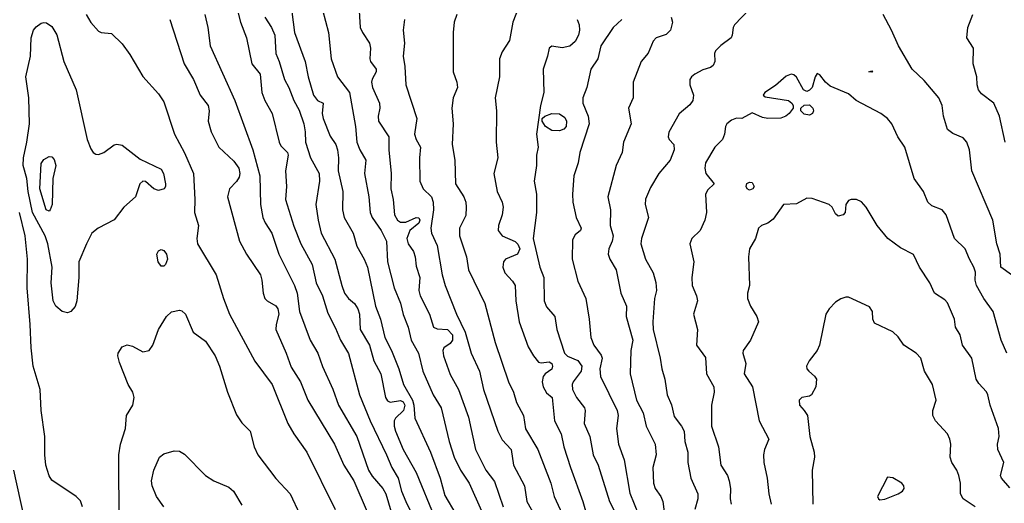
# Model space of a CAD drawing. Header units: inches. Extents: x 3311818 to 3313075, y 1372003 to 1372737.
# Drawn here: x 3312822.7 to 3312966.8, y 1372258.4 to 1372329.1 of the extents above; entities that cross this region are included whole.
import ezdxf

# ---------------------------------------------------------------- set-up
doc = ezdxf.new("R2010")
doc.units = ezdxf.units.IN
doc.header["$MEASUREMENT"] = 0

msp = doc.modelspace()

# ---------------------------------------------------------------- linework, layer by layer
for points, elevation in [([(3312865.69, 1372335.63), (3312867.88, 1372327.25), (3312868.25, 1372323.43), (3312869.2, 1372320.77), (3312870.98, 1372318.48), (3312871.82, 1372313.52), (3312872.04, 1372311.24), (3312872.45, 1372310.09), (3312873.35, 1372308.57), (3312873.17, 1372306.66), (3312873.77, 1372303.23), (3312873.97, 1372300.95), (3312874.28, 1372300.18), (3312875.57, 1372298.28), (3312876.35, 1372296.75), (3312876.5, 1372293.71), (3312877.48, 1372289.89), (3312878.44, 1372287.67), (3312878.82, 1372286), (3312879.55, 1372284.18), (3312879.98, 1372282.27), (3312881.04, 1372280.37), (3312881.71, 1372277.7), (3312883.18, 1372274.27), (3312884.39, 1372272.36), (3312885.54, 1372267.41), (3312886.28, 1372265.12), (3312887.19, 1372263.21), (3312888.45, 1372261.31), (3312890.26, 1372257.26)], 4485), ([(3312862.32, 1372331.82), (3312862.91, 1372327.25), (3312864.46, 1372323.05), (3312864.91, 1372320.77), (3312865.68, 1372318.1), (3312866.25, 1372317.34), (3312867.12, 1372316.95), (3312866.96, 1372315.43), (3312867.09, 1372314.67), (3312868.15, 1372312.09), (3312868.95, 1372310.86), (3312869.22, 1372310.09), (3312869.37, 1372308.95), (3312869.29, 1372307.04), (3312869.99, 1372304), (3312869.95, 1372301.33), (3312870.17, 1372300.18), (3312871.47, 1372297.9), (3312872.02, 1372295.99), (3312873.11, 1372294.13), (3312873.58, 1372292.94), (3312874.74, 1372287.23), (3312875.49, 1372285.32), (3312876.12, 1372282.65), (3312877.12, 1372280.75), (3312878.2, 1372278.08), (3312878.86, 1372275.79), (3312880.17, 1372273.5), (3312880.36, 1372272.74), (3312880.51, 1372270.84), (3312882.8, 1372265.88), (3312884.24, 1372262.07), (3312884.92, 1372259.54), (3312888.11, 1372254.07)], 4486), ([(3312872.34, 1372331.22), (3312872.51, 1372328.01), (3312872.85, 1372327.25), (3312873.9, 1372325.72), (3312874.03, 1372324.96), (3312873.91, 1372323.43), (3312874.03, 1372323.05), (3312874.88, 1372321.91), (3312874.87, 1372321.53), (3312874.25, 1372320.43), (3312874.17, 1372320), (3312874.31, 1372319.24), (3312875.34, 1372316.95), (3312875.38, 1372316.19), (3312875.13, 1372315.05), (3312875.21, 1372314.29), (3312876.72, 1372312), (3312876.73, 1372310.09), (3312877.05, 1372306.66), (3312876.99, 1372304.38), (3312877.34, 1372302.85), (3312877.56, 1372300.57), (3312878, 1372299.8), (3312878.44, 1372299.54), (3312879.21, 1372299.53), (3312880.73, 1372300.2), (3312881.11, 1372300.13), (3312881.24, 1372299.8), (3312881.11, 1372299.36), (3312879.8, 1372298.28), (3312879.37, 1372297.14), (3312879.56, 1372296.37), (3312880.32, 1372295.23), (3312880.58, 1372294.47), (3312880.73, 1372293.1), (3312881.26, 1372291.42), (3312881.12, 1372289.51), (3312881.29, 1372288.75), (3312882.65, 1372286.08), (3312883.26, 1372284.18), (3312883.78, 1372283.89), (3312885.3, 1372283.8), (3312886.02, 1372283.03), (3312886.05, 1372282.27), (3312885.68, 1372281.79), (3312884.78, 1372281.13), (3312884.63, 1372280.75), (3312884.71, 1372279.98), (3312885.68, 1372277.24), (3312886.93, 1372275.03), (3312888.35, 1372270.99), (3312889.38, 1372266.26), (3312890.9, 1372263.21), (3312892.16, 1372261.59), (3312893.44, 1372257.88)], 4484), ([(3312896.19, 1372332.2), (3312894.86, 1372328.77), (3312894.38, 1372326.1), (3312893.31, 1372324.46), (3312892.93, 1372323.43), (3312892.92, 1372320.77), (3312892.29, 1372317.72), (3312892.48, 1372315.81), (3312892.43, 1372311.24), (3312892.65, 1372308.95), (3312892.1, 1372306.66), (3312892.57, 1372304), (3312893.29, 1372302.47), (3312893.46, 1372301.71), (3312893.32, 1372300.57), (3312892.78, 1372299.04), (3312892.74, 1372298.28), (3312893.31, 1372297.51), (3312895.21, 1372296.7), (3312895.59, 1372296.32), (3312895.87, 1372295.61), (3312895.53, 1372294.85), (3312893.79, 1372294.09), (3312893.52, 1372293.71), (3312893.38, 1372292.94), (3312893.69, 1372292.13), (3312894.83, 1372290.88), (3312895.21, 1372290.27), (3312895.32, 1372287.99), (3312895.8, 1372284.94), (3312897.12, 1372281.27), (3312897.88, 1372279.97), (3312898.64, 1372279.03), (3312899.02, 1372278.93), (3312900.17, 1372279.09), (3312900.55, 1372278.84), (3312900.67, 1372278.46), (3312900.55, 1372277.99), (3312899.59, 1372277.32), (3312899.3, 1372276.94), (3312899.17, 1372276.17), (3312899.32, 1372275.41), (3312899.79, 1372274.55), (3312900.6, 1372273.89), (3312900.96, 1372270.46), (3312901.96, 1372268.55), (3312902.35, 1372266.64), (3312903.28, 1372263.6), (3312905.13, 1372258.64), (3312906, 1372255.59)], 4481), ([(3312832.43, 1372329.91), (3312833.09, 1372328.73), (3312834.23, 1372327.46), (3312834.61, 1372327.25), (3312836.14, 1372327.14), (3312837.66, 1372325.59), (3312838.8, 1372324.05), (3312840.71, 1372320.85), (3312843, 1372318.31), (3312843.76, 1372317.11), (3312845.35, 1372312.38), (3312846.81, 1372309.67), (3312848.13, 1372306.66), (3312848.34, 1372302.85), (3312848.29, 1372300.95), (3312848.84, 1372299.04), (3312848.6, 1372297.14), (3312848.73, 1372296.37), (3312851.46, 1372291.8), (3312852.51, 1372288.37), (3312853.38, 1372286.08), (3312857.1, 1372279.2), (3312859.64, 1372275.79), (3312861.92, 1372270.07), (3312862.82, 1372268.53), (3312864.69, 1372265.88), (3312868.87, 1372257.5)], 4491), ([(3312849.77, 1372329.91), (3312850.2, 1372328.01), (3312850.56, 1372325.34), (3312854.17, 1372317.34), (3312856.82, 1372310.09), (3312857.85, 1372306.28), (3312857.91, 1372302.09), (3312858.29, 1372300.18), (3312858.6, 1372299.42), (3312859.6, 1372297.9), (3312860.6, 1372294.85), (3312862.93, 1372290.27), (3312863.28, 1372289.13), (3312863.65, 1372286.46), (3312865.22, 1372282.27), (3312866.31, 1372280.37), (3312867.01, 1372278.42), (3312868.53, 1372275.1), (3312869.33, 1372272.74), (3312872.03, 1372268.17), (3312873.73, 1372263.21), (3312874.25, 1372262.36), (3312875.82, 1372260.55), (3312876.28, 1372259.78), (3312877.07, 1372257.12)], 4489), ([(3312854.5, 1372330.68), (3312855.01, 1372328.77), (3312855.86, 1372326.48), (3312856.67, 1372322.67), (3312857.89, 1372321.15), (3312858.14, 1372318.48), (3312858.55, 1372317.34), (3312859.65, 1372315.43), (3312860.64, 1372311.24), (3312860.91, 1372310.68), (3312861.87, 1372309.71), (3312861.98, 1372309.33), (3312861.59, 1372307.04), (3312861.73, 1372304.76), (3312861.61, 1372302.85), (3312862.82, 1372298.94), (3312863.84, 1372296.37), (3312865.51, 1372293.32), (3312866.09, 1372290.66), (3312866.99, 1372288.75), (3312867.77, 1372286.19), (3312868.91, 1372284.02), (3312869.63, 1372282.27), (3312870.82, 1372280.29), (3312872.44, 1372274.27), (3312873.97, 1372270.46), (3312876.38, 1372265.5), (3312877.14, 1372263.6), (3312878.08, 1372262.07), (3312878.56, 1372260.17), (3312879.18, 1372258.64), (3312881.11, 1372254.82)], 4488), ([(3312858.54, 1372329.53), (3312859.54, 1372328.01), (3312860.03, 1372326.86), (3312860.19, 1372324.2), (3312860.68, 1372323.05), (3312861.45, 1372320.38), (3312862.08, 1372319.24), (3312862.79, 1372317.34), (3312863.58, 1372315.93), (3312864.27, 1372313.91), (3312864.49, 1372312.76), (3312864.52, 1372311.24), (3312865.25, 1372308.95), (3312866.54, 1372306.66), (3312866.57, 1372305.52), (3312866.02, 1372302.09), (3312866.35, 1372299.8), (3312866.82, 1372297.9), (3312868.82, 1372294.09), (3312869.81, 1372290.27), (3312870.24, 1372289.13), (3312870.82, 1372288.37), (3312871.67, 1372287.61), (3312872.18, 1372286.84), (3312872.4, 1372286.08), (3312872.53, 1372283.8), (3312873.87, 1372281.51), (3312874.53, 1372279.22), (3312875.52, 1372277.32), (3312876.22, 1372273.89), (3312876.54, 1372273.37), (3312876.92, 1372273.17), (3312878.44, 1372273.41), (3312878.82, 1372273.21), (3312879.05, 1372272.74), (3312878.84, 1372271.98), (3312877.69, 1372270.84), (3312877.51, 1372270.46), (3312877.49, 1372269.69), (3312877.68, 1372268.93), (3312878.82, 1372266.24), (3312880.73, 1372262.91), (3312883.39, 1372256.35)], 4487), ([(3312886.66, 1372329.91), (3312886.3, 1372328.77), (3312886.13, 1372327.25), (3312886.15, 1372321.53), (3312886.68, 1372320), (3312886.78, 1372319.24), (3312886.15, 1372317.72), (3312885.92, 1372316.19), (3312886.14, 1372313.91), (3312885.99, 1372310.86), (3312886.35, 1372308.57), (3312886.45, 1372305.14), (3312887.67, 1372303.23), (3312887.96, 1372302.47), (3312888.05, 1372301.71), (3312887.97, 1372300.5), (3312887.06, 1372298.66), (3312887.08, 1372297.52), (3312888.1, 1372294.47), (3312888.37, 1372292.56), (3312890.77, 1372287.61), (3312892.27, 1372281.89), (3312894.25, 1372276.17), (3312894.98, 1372274.65), (3312895.39, 1372273.12), (3312896.44, 1372271.22), (3312896.74, 1372269.26), (3312898.52, 1372266.26), (3312900.43, 1372261.31), (3312900.92, 1372259.4), (3312902.07, 1372256.83)], 4482), ([(3312918.03, 1372329.53), (3312918.21, 1372328.77), (3312917.96, 1372327.63), (3312917.32, 1372326.98), (3312915.86, 1372326.48), (3312915.41, 1372326.01), (3312914.65, 1372324.25), (3312913.64, 1372323.05), (3312912.5, 1372320), (3312912.49, 1372317.72), (3312911.78, 1372316.19), (3312912.19, 1372313.91), (3312911.06, 1372311.24), (3312910.85, 1372309.71), (3312910, 1372307.81), (3312908.78, 1372303.23), (3312909.18, 1372301.33), (3312909.11, 1372299.04), (3312909.54, 1372297.52), (3312909.42, 1372296.75), (3312908.9, 1372295.61), (3312908.82, 1372294.85), (3312909.07, 1372294.09), (3312909.99, 1372292.56), (3312910.67, 1372289.13), (3312911.5, 1372287.23), (3312911.47, 1372285.7), (3312912.45, 1372282.27), (3312912.15, 1372280.75), (3312912.04, 1372277.32), (3312912.95, 1372273.5), (3312913.95, 1372271.6), (3312914.4, 1372269.69), (3312915.7, 1372267.03), (3312915.82, 1372265.5), (3312915.34, 1372263.6), (3312915.46, 1372261.31), (3312915.7, 1372260.55), (3312916.52, 1372259.4), (3312916.82, 1372258.64), (3312917.23, 1372255.59)], 4478), ([(3312929.48, 1372330.68), (3312927.3, 1372328.39), (3312927.1, 1372328.01), (3312926.98, 1372326.86), (3312926.81, 1372326.48), (3312925.32, 1372325.39), (3312924.54, 1372324.58), (3312924.36, 1372324.2), (3312924.42, 1372323.05), (3312924.18, 1372322.42), (3312923.8, 1372322.14), (3312922.65, 1372321.83), (3312921.51, 1372321.17), (3312921, 1372320.77), (3312920.79, 1372320.38), (3312920.79, 1372319.62), (3312921.29, 1372318.1), (3312921.2, 1372317.34), (3312920.75, 1372316.68), (3312919.22, 1372315.39), (3312917.7, 1372312.68), (3312917.59, 1372312), (3312917.73, 1372311.62), (3312918.45, 1372310.86), (3312918.49, 1372310.09), (3312917.9, 1372308.57), (3312916.23, 1372306.66), (3312915.03, 1372304.59), (3312914.27, 1372302.9), (3312914.21, 1372302.09), (3312914.7, 1372300.18), (3312913.7, 1372297.14), (3312913.62, 1372296.37), (3312914.26, 1372294.09), (3312915.41, 1372292.11), (3312915.79, 1372290.7), (3312915.87, 1372289.51), (3312915.62, 1372288.37), (3312915.33, 1372284.94), (3312915.42, 1372283.8), (3312916.44, 1372279.6), (3312916.67, 1372278.08), (3312917.13, 1372276.55), (3312917.46, 1372274.27), (3312918.08, 1372272.79), (3312918.46, 1372271.11), (3312919.57, 1372269.69), (3312919.92, 1372268.93), (3312920.05, 1372267.41), (3312920.47, 1372265.88), (3312920.49, 1372264.36), (3312920.93, 1372262.07), (3312921.93, 1372259.78), (3312921.93, 1372259.02), (3312921.52, 1372257.5)], 4477), ([(3312967.84, 1372291.8), (3312966.28, 1372292.94), (3312966.18, 1372294.85), (3312965.7, 1372296.37), (3312965.13, 1372299.8), (3312962.03, 1372307.04), (3312961.7, 1372310.09), (3312961.29, 1372311.24), (3312960.77, 1372311.85), (3312959.24, 1372312.47), (3312958.48, 1372313.1), (3312957.92, 1372315.05), (3312957.68, 1372316.57), (3312957.2, 1372317.72), (3312955.05, 1372320.25), (3312953.31, 1372321.91), (3312951.3, 1372325.34), (3312950.3, 1372327.63), (3312949.07, 1372329.91)], 4477), ([(3312966.92, 1372311.24), (3312966.08, 1372315.05), (3312965.26, 1372316.95), (3312963.44, 1372318.28), (3312963.02, 1372318.86), (3312962.82, 1372319.62), (3312962.79, 1372320.77), (3312962.26, 1372322.67), (3312962.31, 1372324.96), (3312961.33, 1372326.48), (3312961.44, 1372328.01), (3312962.17, 1372329.91)], 4478), ([(3312830.17, 1372286.46), (3312829.66, 1372286.27), (3312828.9, 1372286.44), (3312827.98, 1372287.23), (3312827.59, 1372287.99), (3312827.27, 1372290.66), (3312827.42, 1372292.94), (3312826.79, 1372296.37), (3312826.39, 1372297.52), (3312824.57, 1372300.95), (3312823.94, 1372304), (3312823.74, 1372305.9), (3312823.21, 1372307.81), (3312823.24, 1372308.95), (3312823.75, 1372311.24), (3312824.12, 1372313.91), (3312824.02, 1372317.72), (3312823.6, 1372320.77), (3312824.28, 1372323.81), (3312824.35, 1372326.48), (3312824.7, 1372327.61), (3312825.08, 1372328.11), (3312825.85, 1372328.63), (3312826.23, 1372328.72), (3312826.61, 1372328.67), (3312827.37, 1372328.14), (3312828.13, 1372326.93), (3312829.14, 1372323.05), (3312830.94, 1372318.86), (3312832.54, 1372311.62), (3312833.09, 1372310.23), (3312833.45, 1372309.71), (3312833.85, 1372309.46), (3312834.23, 1372309.43), (3312834.99, 1372309.72), (3312836.52, 1372310.82), (3312836.9, 1372310.95), (3312837.66, 1372310.77), (3312840.33, 1372308.74), (3312843.38, 1372307.28), (3312843.75, 1372306.66), (3312844.02, 1372305.14), (3312844.02, 1372304.76), (3312843.81, 1372304.38), (3312843, 1372304.16), (3312842.31, 1372304.38), (3312841.09, 1372305.46), (3312840.71, 1372305.52), (3312840.27, 1372305.14), (3312839.62, 1372303.23), (3312837.93, 1372301.71), (3312836.52, 1372299.87), (3312834.15, 1372298.66), (3312833.26, 1372297.9), (3312832.45, 1372296.37), (3312831.34, 1372293.71), (3312831.34, 1372291.42), (3312831.04, 1372287.99), (3312830.8, 1372287.2), (3312830.17, 1372286.46)], 4492), ([(3312844.65, 1372329.15), (3312846.78, 1372322.67), (3312848.14, 1372320.38), (3312849.1, 1372318.1), (3312850.26, 1372316.57), (3312850.4, 1372315.81), (3312850.25, 1372314.29), (3312850.71, 1372312.76), (3312851.85, 1372310.48), (3312854.05, 1372308.44), (3312854.75, 1372307.43), (3312854.91, 1372306.66), (3312854.81, 1372306.11), (3312854.43, 1372305.46), (3312853.39, 1372304.38), (3312853.12, 1372303.23), (3312854.88, 1372296.75), (3312855.88, 1372294.85), (3312857.94, 1372291.8), (3312858.14, 1372291.04), (3312858.3, 1372289.13), (3312858.54, 1372288.37), (3312858.92, 1372287.99), (3312860.15, 1372287.3), (3312860.45, 1372286.84), (3312860.59, 1372286.08), (3312860.2, 1372284.56), (3312860.18, 1372283.8), (3312861.7, 1372280.37), (3312862.44, 1372278.31), (3312863.78, 1372276.17), (3312864.86, 1372273.5), (3312868.75, 1372267.03), (3312870.11, 1372263.98), (3312871.61, 1372261.69), (3312873.53, 1372257.12)], 4490), ([(3312879.01, 1372329.15), (3312878.79, 1372327.63), (3312879.03, 1372325.72), (3312878.8, 1372323.81), (3312879.05, 1372322.29), (3312879.19, 1372319.62), (3312880.79, 1372314.67), (3312880.47, 1372312.38), (3312880.69, 1372311.62), (3312881.34, 1372310.48), (3312881.19, 1372308.95), (3312881.24, 1372305.52), (3312881.76, 1372304.38), (3312882.97, 1372303.23), (3312883.22, 1372302.47), (3312883.25, 1372301.33), (3312882.88, 1372298.66), (3312882.98, 1372297.9), (3312883.78, 1372296.09), (3312884.51, 1372291.8), (3312884.94, 1372290.27), (3312886.61, 1372286.08), (3312887.91, 1372283.41), (3312888.74, 1372280.37), (3312890, 1372277.7), (3312890.58, 1372275.03), (3312892.65, 1372268.93), (3312893.31, 1372267.69), (3312894.64, 1372266.26), (3312894.98, 1372263.98), (3312896.56, 1372260.93), (3312896.91, 1372258.64), (3312898.42, 1372255.97)], 4483), ([(3312904.27, 1372329.15), (3312904.56, 1372328.39), (3312904.63, 1372327.63), (3312904.49, 1372326.86), (3312903.98, 1372325.94), (3312903.22, 1372325.29), (3312902.07, 1372325.05), (3312900.55, 1372325.28), (3312900.17, 1372325), (3312899.94, 1372323.81), (3312899.29, 1372321.91), (3312899.42, 1372318.48), (3312898.91, 1372316.57), (3312898.33, 1372312.38), (3312898.55, 1372310.48), (3312898.31, 1372309.33), (3312898.31, 1372307.81), (3312897.99, 1372305.52), (3312898.32, 1372303.61), (3312898.34, 1372300.95), (3312897.85, 1372297.14), (3312898.8, 1372292.94), (3312899.38, 1372291.42), (3312899.44, 1372287.99), (3312899.79, 1372287.13), (3312901.02, 1372285.7), (3312901.3, 1372283.8), (3312902.42, 1372280.37), (3312902.84, 1372279.93), (3312904.36, 1372279.26), (3312904.97, 1372278.46), (3312904.88, 1372277.7), (3312903.71, 1372276.17), (3312903.57, 1372275.79), (3312903.62, 1372275.03), (3312904.18, 1372273.89), (3312905.34, 1372272.36), (3312905.44, 1372271.98), (3312905.29, 1372270.07), (3312906.13, 1372268.17), (3312906.64, 1372265.5), (3312907.36, 1372263.98), (3312909.01, 1372258.64), (3312910.2, 1372256.35)], 4480), ([(3312910.84, 1372329.15), (3312909.54, 1372328.01), (3312907.74, 1372325.34), (3312907.29, 1372323.43), (3312906.27, 1372321.9), (3312905.67, 1372319.24), (3312905.13, 1372317.72), (3312905.11, 1372316.95), (3312905.91, 1372315.05), (3312906.04, 1372313.91), (3312904.67, 1372309.71), (3312904.42, 1372308.19), (3312903.8, 1372306.28), (3312903.59, 1372303.61), (3312903.64, 1372302.47), (3312904.12, 1372300.18), (3312904.86, 1372298.66), (3312904.79, 1372298.28), (3312903.98, 1372297.69), (3312903.6, 1372296.94), (3312903.54, 1372294.09), (3312904.36, 1372290.87), (3312905.54, 1372288.37), (3312906.05, 1372285.32), (3312906.27, 1372282.63), (3312906.73, 1372281.51), (3312907.79, 1372280.05), (3312907.94, 1372279.6), (3312907.58, 1372278.08), (3312907.68, 1372276.94), (3312910.14, 1372271.98), (3312910.26, 1372271.22), (3312910.02, 1372269.31), (3312910.35, 1372267.03), (3312911.16, 1372264.74), (3312911.98, 1372259.86), (3312913.25, 1372256.73)], 4479), ([(3312967.18, 1372280.37), (3312966.36, 1372282.27), (3312965.15, 1372286.46), (3312963.82, 1372288.34), (3312962.73, 1372290.27), (3312962.55, 1372291.04), (3312962.56, 1372292.18), (3312962.36, 1372292.94), (3312961.71, 1372294.09), (3312961.09, 1372295.61), (3312959.53, 1372297.14), (3312958.29, 1372300.57), (3312957.68, 1372301.33), (3312956.19, 1372301.9), (3312955.6, 1372302.47), (3312954.95, 1372304), (3312953.62, 1372305.9), (3312952.24, 1372310.48), (3312951.21, 1372312), (3312950.32, 1372313.91), (3312949.72, 1372314.69), (3312948.72, 1372315.43), (3312945.11, 1372317.34), (3312944, 1372318.32), (3312941.33, 1372319.42), (3312940.62, 1372320), (3312939.81, 1372321.06), (3312939.42, 1372321.25), (3312939.13, 1372320.77), (3312938.69, 1372319.24), (3312938.28, 1372318.81), (3312937.9, 1372318.66), (3312937.41, 1372318.86), (3312936.38, 1372320.73), (3312935.99, 1372321.06), (3312935.61, 1372321.15), (3312934.85, 1372320.87), (3312933.33, 1372319.5), (3312931.76, 1372318.48), (3312931.51, 1372318.1), (3312931.8, 1372317.87), (3312935.23, 1372317.3), (3312935.69, 1372316.95), (3312935.91, 1372316.57), (3312935.91, 1372316.19), (3312935.3, 1372315.43), (3312934.84, 1372315.05), (3312934.09, 1372314.73), (3312932.18, 1372314.68), (3312931.42, 1372314.82), (3312929.9, 1372315.51), (3312928.37, 1372314.7), (3312927.61, 1372314.72), (3312926.85, 1372314.45), (3312926.18, 1372313.91), (3312925.98, 1372313.52), (3312925.84, 1372312.38), (3312925.55, 1372311.62), (3312924.42, 1372310.48), (3312923.04, 1372308.22), (3312922.96, 1372307.43), (3312923.11, 1372306.66), (3312924.33, 1372305.14), (3312923.42, 1372304.26), (3312923.06, 1372303.61), (3312923.19, 1372300.95), (3312922.97, 1372299.8), (3312922.26, 1372298.28), (3312921.07, 1372297.14), (3312920.76, 1372296.37), (3312921.35, 1372293.71), (3312921.06, 1372291.42), (3312921.09, 1372290.27), (3312921.73, 1372288.75), (3312921.89, 1372287.99), (3312921.32, 1372286.08), (3312921.91, 1372283.8), (3312921.75, 1372281.51), (3312923.04, 1372279.74), (3312923.23, 1372277.32), (3312924.28, 1372275.41), (3312924.32, 1372274.65), (3312923.93, 1372272.74), (3312923.96, 1372269.69), (3312924.97, 1372266.64), (3312925.32, 1372263.98), (3312926.28, 1372262.45), (3312926.55, 1372261.69), (3312926.71, 1372260.55), (3312926.68, 1372259.02), (3312926.84, 1372258.26)], 4476), ([(3312947.51, 1372321.53), (3312947.43, 1372321.46), (3312946.98, 1372321.53), (3312947.43, 1372321.65), (3312947.51, 1372321.53)], 4477), ([(3312938.74, 1372315.43), (3312938.28, 1372315.18), (3312937.52, 1372315.3), (3312937.02, 1372315.81), (3312937.01, 1372316.19), (3312937.52, 1372316.66), (3312938.28, 1372316.68), (3312938.77, 1372316.19), (3312938.88, 1372315.81), (3312938.74, 1372315.43)], 4476), ([(3312902.31, 1372313.14), (3312901.69, 1372312.86), (3312900.55, 1372312.94), (3312899.64, 1372313.52), (3312899.14, 1372314.29), (3312899.14, 1372314.67), (3312899.53, 1372315.05), (3312900.55, 1372315.43), (3312901.69, 1372315.36), (3312902.45, 1372314.81), (3312902.74, 1372314.29), (3312902.65, 1372313.52), (3312902.31, 1372313.14)], 4480), ([(3312827.16, 1372301.33), (3312826.99, 1372301.15), (3312826.55, 1372301.33), (3312825.61, 1372304.38), (3312825.85, 1372308.11), (3312826.23, 1372308.69), (3312826.99, 1372309.12), (3312827.37, 1372309.06), (3312827.75, 1372308.69), (3312827.97, 1372307.81), (3312827.55, 1372305.9), (3312827.44, 1372302.09), (3312827.16, 1372301.33)], 4493), ([(3312930, 1372304.38), (3312929.52, 1372304.22), (3312929.15, 1372304.38), (3312929, 1372304.76), (3312929.13, 1372305.17), (3312929.52, 1372305.38), (3312929.9, 1372305.31), (3312930.18, 1372304.76), (3312930, 1372304.38)], 4476), ([(3312967.63, 1372260.65), (3312966.38, 1372262.07), (3312966.25, 1372262.45), (3312966.72, 1372264.36), (3312965.83, 1372266.26), (3312965.81, 1372267.03), (3312966.03, 1372268.17), (3312965.96, 1372269.31), (3312964.75, 1372272.74), (3312964.39, 1372274.27), (3312964.2, 1372274.71), (3312963.06, 1372275.91), (3312962.7, 1372276.55), (3312962.03, 1372279.6), (3312960.68, 1372281.51), (3312960.35, 1372283.03), (3312959.65, 1372284.18), (3312959.53, 1372285.32), (3312958.48, 1372287.72), (3312958.1, 1372288.18), (3312956.58, 1372289.15), (3312955.92, 1372290.66), (3312954.37, 1372292.94), (3312953.53, 1372294.79), (3312951.62, 1372295.76), (3312949.76, 1372297.14), (3312948.18, 1372299.04), (3312946.56, 1372301.71), (3312945.9, 1372302.5), (3312945.14, 1372302.85), (3312944.38, 1372302.85), (3312944, 1372302.7), (3312943.59, 1372302.09), (3312943.49, 1372300.95), (3312943.21, 1372300.57), (3312942.47, 1372300.41), (3312942.09, 1372300.72), (3312941.59, 1372301.71), (3312941.14, 1372302.09), (3312938.66, 1372302.96), (3312937.9, 1372303.03), (3312936.38, 1372302.19), (3312934.47, 1372302.11), (3312932.95, 1372299.94), (3312932.18, 1372299.39), (3312931.26, 1372299.04), (3312930.82, 1372298.66), (3312930.38, 1372297.14), (3312929.48, 1372295.61), (3312929.38, 1372294.47), (3312929.49, 1372290.27), (3312929.23, 1372289.13), (3312929.22, 1372288.37), (3312929.63, 1372287.23), (3312930.6, 1372285.7), (3312930.8, 1372284.94), (3312929.66, 1372282.27), (3312928.59, 1372280.75), (3312928.54, 1372280.37), (3312928.96, 1372278.84), (3312928.73, 1372277.32), (3312929.92, 1372275.41), (3312930.9, 1372270.46), (3312932.31, 1372267.79), (3312931.68, 1372266.26), (3312931.56, 1372265.5), (3312931.6, 1372264.36), (3312932.09, 1372262.07), (3312932.31, 1372259.78), (3312932.68, 1372258.26)], 4475), ([(3312831.87, 1372257.88), (3312831.56, 1372258.76), (3312830.97, 1372259.4), (3312827.37, 1372261.77), (3312826.99, 1372262.42), (3312826.52, 1372263.98), (3312826.36, 1372265.5), (3312826.34, 1372268.17), (3312825.81, 1372271.98), (3312825.68, 1372275.03), (3312824.66, 1372278.46), (3312824.34, 1372281.13), (3312824.24, 1372284.56), (3312823.8, 1372289.89), (3312823.84, 1372294.09), (3312823.5, 1372297.52), (3312822.64, 1372300.95)], 4491), ([(3312844.02, 1372293.32), (3312843.76, 1372293.07), (3312843.38, 1372293.1), (3312842.93, 1372293.71), (3312842.78, 1372294.85), (3312843, 1372295.33), (3312843.38, 1372295.5), (3312843.76, 1372295.37), (3312844.17, 1372294.85), (3312844.3, 1372294.09), (3312844.02, 1372293.32)], 4492), ([(3312962.55, 1372257.88), (3312960.78, 1372259.02), (3312960.39, 1372259.78), (3312960.39, 1372261.31), (3312960.12, 1372262.45), (3312959.85, 1372263.21), (3312959.11, 1372264.36), (3312958.86, 1372265.12), (3312958.97, 1372267.03), (3312958.83, 1372267.79), (3312958.46, 1372268.55), (3312956.75, 1372270.46), (3312956.34, 1372271.22), (3312956.36, 1372271.98), (3312956.82, 1372273.5), (3312956.27, 1372275.79), (3312955.1, 1372277.7), (3312954.6, 1372279.6), (3312953.88, 1372280.37), (3312952.1, 1372281.51), (3312951.24, 1372282.72), (3312950.48, 1372283.49), (3312947.81, 1372284.74), (3312947.55, 1372285.32), (3312947.51, 1372286.46), (3312947.05, 1372287.12), (3312944, 1372288.54), (3312943.62, 1372288.56), (3312942.86, 1372288.3), (3312942.09, 1372287.81), (3312941.15, 1372286.84), (3312940.68, 1372286.08), (3312939.75, 1372281.51), (3312939.42, 1372280.75), (3312938.23, 1372279.22), (3312937.87, 1372278.46), (3312937.89, 1372278.08), (3312938.18, 1372277.7), (3312939.04, 1372277.01), (3312939.29, 1372276.55), (3312939.19, 1372275.41), (3312938.58, 1372274.27), (3312938.28, 1372274.06), (3312937.14, 1372273.88), (3312936.75, 1372273.5), (3312936.81, 1372272.74), (3312937.52, 1372271.98), (3312937.97, 1372271.22), (3312938.35, 1372268.17), (3312938.97, 1372265.88), (3312939, 1372265.12), (3312938.68, 1372263.21), (3312938.75, 1372258.26)], 4474), ([(3312837.22, 1372255.21), (3312837.2, 1372265.5), (3312837.44, 1372267.03), (3312838.15, 1372269.31), (3312838.3, 1372271.22), (3312839.26, 1372272.74), (3312839.43, 1372273.89), (3312839.23, 1372274.65), (3312838.56, 1372275.79), (3312837.28, 1372278.98), (3312837.03, 1372279.98), (3312837.08, 1372280.37), (3312837.66, 1372281.26), (3312838.42, 1372281.59), (3312839.19, 1372281.38), (3312840.71, 1372280.55), (3312841.61, 1372280.75), (3312842.19, 1372281.51), (3312842.98, 1372283.8), (3312844.16, 1372285.7), (3312844.9, 1372286.39), (3312846.05, 1372286.66), (3312846.43, 1372286.55), (3312846.96, 1372286.08), (3312848.06, 1372283.41), (3312849.86, 1372282.12), (3312851.28, 1372279.98), (3312851.91, 1372278.46), (3312853.09, 1372274.65), (3312854.43, 1372271.35), (3312855.19, 1372270.14), (3312856.41, 1372268.93), (3312857.01, 1372266.64), (3312857.56, 1372265.5), (3312860.15, 1372262.02), (3312862.29, 1372259.78), (3312863.7, 1372256.73)], 4492), ([(3312843.77, 1372257.88), (3312842.7, 1372259.4), (3312842.09, 1372260.93), (3312841.96, 1372261.69), (3312842.34, 1372263.21), (3312843.13, 1372265.12), (3312843.76, 1372265.63), (3312845.28, 1372266.07), (3312846.05, 1372266), (3312846.81, 1372265.59), (3312849.87, 1372262.45), (3312851.11, 1372261.69), (3312853.29, 1372260.74), (3312854, 1372260.17), (3312855.19, 1372258.1)], 4493), ([(3312822.16, 1372219.76), (3312822.8, 1372228.12), (3312822.98, 1372232.34), (3312823.38, 1372235.01), (3312823.82, 1372240.35), (3312823.82, 1372242.63), (3312824.06, 1372245.3), (3312823.87, 1372247.97), (3312824, 1372251.4), (3312823.32, 1372256.35), (3312821.84, 1372263.21)], 4490), ([(3312949.33, 1372259), (3312951.24, 1372259.75), (3312951.9, 1372260.17), (3312952.12, 1372260.55), (3312952.08, 1372260.93), (3312951.8, 1372261.31), (3312950.48, 1372262.13), (3312949.72, 1372262.19), (3312948.25, 1372259.4), (3312948.38, 1372259.02), (3312948.57, 1372258.91), (3312949.33, 1372259)], 4473)]:
    msp.add_lwpolyline(points, dxfattribs=dict(elevation=elevation))

doc.saveas('drawing.dxf')
